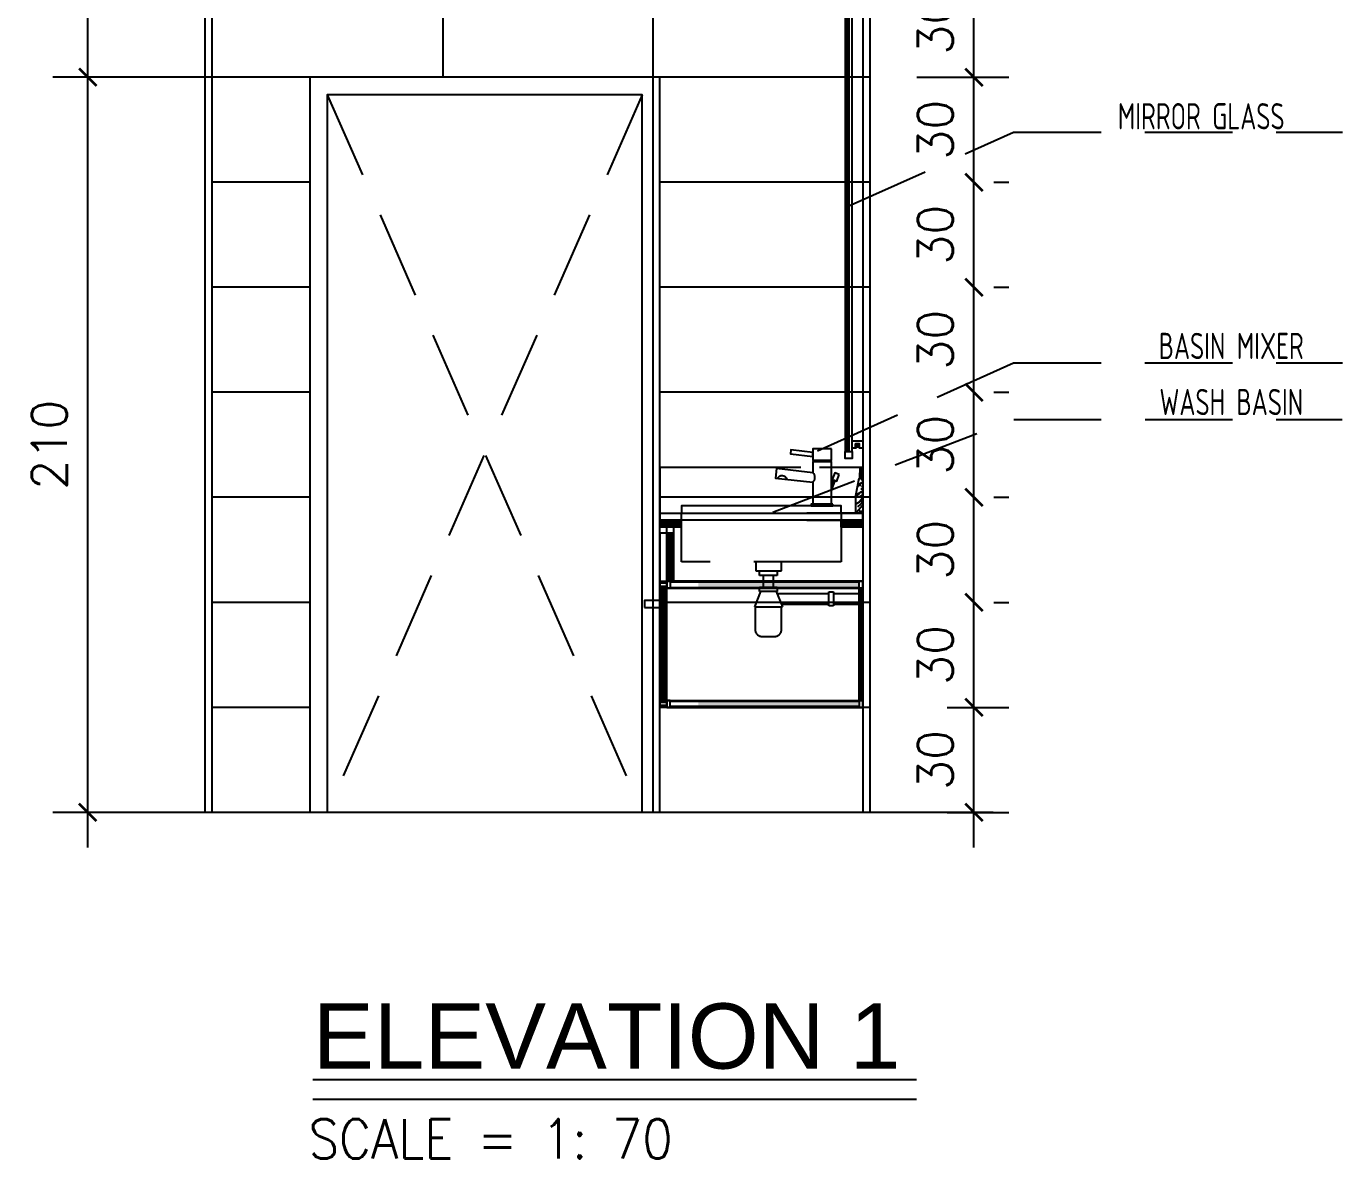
# Model space of a CAD drawing. Header units: centimetres. Extents: x -1797 to 2001, y -8788 to 1856.
# Drawn here: x 406.4 to 782.4, y 1356.6 to 1680 of the extents above; entities that cross this region are included whole.
import ezdxf

# ---------------------------------------------------------------- set-up
doc = ezdxf.new("R2010")
doc.units = ezdxf.units.CM
doc.header["$LTSCALE"] = 100
doc.header["$MEASUREMENT"] = 0
doc.header["$PDMODE"] = 35
doc.linetypes.add('HIDDEN', pattern=[0.375, 0.25, -0.125])
for name, color, linetype in [('DIM', 1, 'Continuous'), ('DOOR', 1, 'Continuous'), ('HATCH', 8, 'Continuous'), ('HIDDEN -03', 8, 'HIDDEN'), ('ID_Flooring_02', 127, 'Continuous'), ('ID_Furniture-Fixed_01', 141, 'Continuous'), ('ID_Furniture-Lighting', 33, 'Continuous'), ('IDT-13Light-Detail', 136, 'Continuous'), ('TEXT', 3, 'Continuous'), ('Text-1', 3, 'Continuous'), ('WALL-01', 7, 'Continuous'), ('WALL-03', 2, 'Continuous'), ('WALL-04', 1, 'Continuous')]:
    doc.layers.add(name, color=color, linetype=linetype)
doc.styles.add('ART', font='arial.ttf')
doc.styles.add('HB25Small', font='ARCHSTYL.SHX', dxfattribs={"width": 0.8, "height": 2.5})
doc.styles.add('ISO', font='isocp2.shx', dxfattribs={"width": 0.8})
doc.styles.add('ROMANS', font='romans')
doc.dimstyles.new('AS-17-100', dxfattribs={"dimtxt": 10, "dimasz": 5, "dimexe": 10, "dimexo": 10, "dimgap": 6, "dimtad": 1, "dimtoh": 1, "dimdec": 0, "dimdsep": 46, "dimtxsty": 'ROMANS', "dimblk1": 'ARCHTICK', "dimblk2": 'ARCHTICK', "dimsah": 1, "dimcen": 25, "dimdle": 10, "dimclrd": 1, "dimclre": 1, "dimclrt": 2, "dimadec": 0, "dimazin": 0, "dimtfac": 1, "dimtdec": 0, "dimtofl": 0, "dimtmove": 2, "dimatfit": 3, "dimldrblk": 'ARCHTICK', "dimfxl": 1, "dimtolj": 1, "dimtzin": 0, "dimarcsym": 0})
doc.dimstyles.new('DIM DET', dxfattribs={"dimtxt": 0.05, "dimasz": 0.025, "dimexe": 0.025, "dimexo": 0.025, "dimgap": 0.025, "dimtad": 1, "dimzin": 0, "dimdsep": 46, "dimtxsty": 'ISO', "dimblk": 'ARCHTICK', "dimcen": 0.1, "dimdle": 0.025, "dimclrd": 15, "dimclre": 15, "dimclrt": 2, "dimadec": 0, "dimazin": 0, "dimtfac": 1, "dimtmove": 2, "dimatfit": 0, "dimldrblk": 'ARCHTICK', "dimfxl": 0.17, "dimtzin": 1, "dimarcsym": 0})
pattern_1 = [(225, (535.2201, 3509.6976), (-2.0000001, 4e-16), [0.5656854, -2.2627417]), (225, (535.2202, 3508.0977), (-2.0000001, 4e-16), [0.2636773, -2.5647498]), (225, (536.4956, 3509.3731), (-4e-16, -2.0000001), [0.1067156, -2.7217115]), (225, (535.0337, 3509.9112), (-4e-16, -2.0000001), [0.760978, -2.0674492]), (225, (536.4202, 3509.2977), (-2.0000001, 4e-16), [1.6970562, -1.1313709]), (225, (536.4956, 3508.9731), (-2.0000001, 4e-16), [1.5017636, -1.3266635]), (225, (534.8202, 3509.2977), (-4e-16, -2.0000001), [0.4589699, -2.3694573]), (225, (535.4337, 3509.9112), (-2.0000001, 4e-16), [0.3020082, -2.526419]), (180, (535.2202, 3509.6977), (-2e-16, -2), [0.72454, -1.27546]), (180, (535.2202, 3509.6977), (-2e-16, -2), [0, -2]), (180, (536.4956, 3509.6977), (-2e-16, -2), [1.27546, -0.72454]), (180, (535.2202, 3508.0977), (-2e-16, -2), [0.72454, -1.27546]), (180, (535.2202, 3508.0977), (-2e-16, -2), [0, -2]), (180, (536.4956, 3508.0977), (-2e-16, -2), [1.27546, -0.72454]), (180, (535.2202, 3508.4977), (-2e-16, -2), [0.72454, -1.27546]), (180, (535.2202, 3508.4977), (-2e-16, -2), [0, -2]), (180, (536.4956, 3508.4977), (-2e-16, -2), [1.27546, -0.72454]), (180, (535.2202, 3508.8977), (-2e-16, -2), [0.72454, -1.27546]), (180, (535.2202, 3508.8977), (-2e-16, -2), [0, -2]), (180, (536.4956, 3508.8977), (-2e-16, -2), [1.27546, -0.72454]), (180, (535.2202, 3509.2977), (-2e-16, -2), [0.72454, -1.27546]), (180, (535.2202, 3509.2977), (-2e-16, -2), [0, -2]), (180, (536.4956, 3509.2977), (-2e-16, -2), [1.27546, -0.72454])]

# ---------------------------------------------------------------- blocks, each defined once
blk = doc.blocks.new('_ARCHTICK')
at = {"color": 0, "linetype": 'ByBlock', "const_width": 0.15}
blk.add_lwpolyline([(-0.5, -0.5), (0.5, 0.5)], dxfattribs=at)
blk = doc.blocks.new('*D471')
at = {"layer": 'Defpoints', "color": 0, "transparency": 16777216}
for p in [(659.42, 1485.5), (677.1, 1485.5), (659.42, 1455.5)]:
    blk.add_point(p, dxfattribs=at)
at = {"layer": 'DIM', "color": 1, "lineweight": -2, "transparency": 16777216}
for p, q in [((677.1, 1445.5), (677.1, 1495.5)), ((669.42, 1485.5), (687.1, 1485.5)), ((669.42, 1455.5), (687.1, 1455.5))]:
    blk.add_line(p, q, dxfattribs=at)
at = {"layer": 'DIM', "color": 1, "lineweight": -2, "transparency": 16777216, "xscale": 5, "yscale": 5, "zscale": 5}
for p, rotation in [((677.1, 1485.5), 90), ((677.1, 1455.5), 270)]:
    blk.add_blockref('_ARCHTICK', p, dxfattribs=dict(at, rotation=rotation))
at = {"layer": 'DIM', "color": 2, "transparency": 16777216, "insert": (666.1, 1470.5), "char_height": 10, "attachment_point": 5, "rotation": 90, "style": 'ROMANS'}
blk.add_mtext('\\A1;30', dxfattribs=at)
blk = doc.blocks.new('*D472')
at = {"layer": 'Defpoints', "color": 0, "transparency": 16777216}
for p in [(672.74, 1515.5), (677.1, 1515.5), (659.42, 1485.5)]:
    blk.add_point(p, dxfattribs=at)
at = {"layer": 'DIM', "color": 1, "lineweight": -2, "transparency": 16777216}
for p, q in [((677.1, 1475.5), (677.1, 1525.5)), ((682.74, 1515.5), (687.1, 1515.5)), ((669.42, 1485.5), (687.1, 1485.5))]:
    blk.add_line(p, q, dxfattribs=at)
at = {"layer": 'DIM', "color": 1, "lineweight": -2, "transparency": 16777216, "xscale": 5, "yscale": 5, "zscale": 5}
for p, rotation in [((677.1, 1515.5), 90), ((677.1, 1485.5), 270)]:
    blk.add_blockref('_ARCHTICK', p, dxfattribs=dict(at, rotation=rotation))
at = {"layer": 'DIM', "color": 2, "transparency": 16777216, "insert": (666.1, 1500.5), "char_height": 10, "attachment_point": 5, "rotation": 90, "style": 'ROMANS'}
blk.add_mtext('\\A1;30', dxfattribs=at)
blk = doc.blocks.new('*D473')
at = {"layer": 'Defpoints', "color": 0, "transparency": 16777216}
for p in [(672.74, 1545.5), (677.1, 1545.5), (672.74, 1515.5)]:
    blk.add_point(p, dxfattribs=at)
at = {"layer": 'DIM', "color": 1, "lineweight": -2, "transparency": 16777216}
for p, q in [((677.1, 1505.5), (677.1, 1555.5)), ((682.74, 1545.5), (687.1, 1545.5)), ((682.74, 1515.5), (687.1, 1515.5))]:
    blk.add_line(p, q, dxfattribs=at)
at = {"layer": 'DIM', "color": 1, "lineweight": -2, "transparency": 16777216, "xscale": 5, "yscale": 5, "zscale": 5}
for p, rotation in [((677.1, 1545.5), 90), ((677.1, 1515.5), 270)]:
    blk.add_blockref('_ARCHTICK', p, dxfattribs=dict(at, rotation=rotation))
at = {"layer": 'DIM', "color": 2, "transparency": 16777216, "insert": (666.1, 1530.5), "char_height": 10, "attachment_point": 5, "rotation": 90, "style": 'ROMANS'}
blk.add_mtext('\\A1;30', dxfattribs=at)
blk = doc.blocks.new('*D474')
at = {"layer": 'Defpoints', "color": 0, "transparency": 16777216}
for p in [(672.74, 1575.5), (677.1, 1575.5), (672.74, 1545.5)]:
    blk.add_point(p, dxfattribs=at)
at = {"layer": 'DIM', "color": 1, "lineweight": -2, "transparency": 16777216}
for p, q in [((677.1, 1535.5), (677.1, 1585.5)), ((682.74, 1575.5), (687.1, 1575.5)), ((682.74, 1545.5), (687.1, 1545.5))]:
    blk.add_line(p, q, dxfattribs=at)
at = {"layer": 'DIM', "color": 1, "lineweight": -2, "transparency": 16777216, "xscale": 5, "yscale": 5, "zscale": 5}
for p, rotation in [((677.1, 1575.5), 90), ((677.1, 1545.5), 270)]:
    blk.add_blockref('_ARCHTICK', p, dxfattribs=dict(at, rotation=rotation))
at = {"layer": 'DIM', "color": 2, "transparency": 16777216, "insert": (666.1, 1560.5), "char_height": 10, "attachment_point": 5, "rotation": 90, "style": 'ROMANS'}
blk.add_mtext('\\A1;30', dxfattribs=at)
blk = doc.blocks.new('*D475')
at = {"layer": 'Defpoints', "color": 0, "transparency": 16777216}
for p in [(672.74, 1605.5), (677.1, 1605.5), (672.74, 1575.5)]:
    blk.add_point(p, dxfattribs=at)
at = {"layer": 'DIM', "color": 1, "lineweight": -2, "transparency": 16777216}
for p, q in [((677.1, 1565.5), (677.1, 1615.5)), ((682.74, 1605.5), (687.1, 1605.5)), ((682.74, 1575.5), (687.1, 1575.5))]:
    blk.add_line(p, q, dxfattribs=at)
at = {"layer": 'DIM', "color": 1, "lineweight": -2, "transparency": 16777216, "xscale": 5, "yscale": 5, "zscale": 5}
for p, rotation in [((677.1, 1605.5), 90), ((677.1, 1575.5), 270)]:
    blk.add_blockref('_ARCHTICK', p, dxfattribs=dict(at, rotation=rotation))
at = {"layer": 'DIM', "color": 2, "transparency": 16777216, "insert": (666.1, 1590.5), "char_height": 10, "attachment_point": 5, "rotation": 90, "style": 'ROMANS'}
blk.add_mtext('\\A1;30', dxfattribs=at)
blk = doc.blocks.new('*D476')
at = {"layer": 'Defpoints', "color": 0, "transparency": 16777216}
for p in [(672.74, 1635.5), (677.1, 1635.5), (672.74, 1605.5)]:
    blk.add_point(p, dxfattribs=at)
at = {"layer": 'DIM', "color": 1, "lineweight": -2, "transparency": 16777216}
for p, q in [((677.1, 1595.5), (677.1, 1645.5)), ((682.74, 1635.5), (687.1, 1635.5)), ((682.74, 1605.5), (687.1, 1605.5))]:
    blk.add_line(p, q, dxfattribs=at)
at = {"layer": 'DIM', "color": 1, "lineweight": -2, "transparency": 16777216, "xscale": 5, "yscale": 5, "zscale": 5}
for p, rotation in [((677.1, 1635.5), 90), ((677.1, 1605.5), 270)]:
    blk.add_blockref('_ARCHTICK', p, dxfattribs=dict(at, rotation=rotation))
at = {"layer": 'DIM', "color": 2, "transparency": 16777216, "insert": (666.1, 1620.5), "char_height": 10, "attachment_point": 5, "rotation": 90, "style": 'ROMANS'}
blk.add_mtext('\\A1;30', dxfattribs=at)
blk = doc.blocks.new('*D477')
at = {"layer": 'Defpoints', "color": 0, "transparency": 16777216}
for p in [(650.75, 1665.5), (677.1, 1665.5), (672.74, 1635.5)]:
    blk.add_point(p, dxfattribs=at)
at = {"layer": 'DIM', "color": 1, "lineweight": -2, "transparency": 16777216}
for p, q in [((677.1, 1625.5), (677.1, 1675.5)), ((660.75, 1665.5), (687.1, 1665.5)), ((682.74, 1635.5), (687.1, 1635.5))]:
    blk.add_line(p, q, dxfattribs=at)
at = {"layer": 'DIM', "color": 1, "lineweight": -2, "transparency": 16777216, "xscale": 5, "yscale": 5, "zscale": 5}
for p, rotation in [((677.1, 1665.5), 90), ((677.1, 1635.5), 270)]:
    blk.add_blockref('_ARCHTICK', p, dxfattribs=dict(at, rotation=rotation))
at = {"layer": 'DIM', "color": 2, "transparency": 16777216, "insert": (666.1, 1650.5), "char_height": 10, "attachment_point": 5, "rotation": 90, "style": 'ROMANS'}
blk.add_mtext('\\A1;30', dxfattribs=at)
blk = doc.blocks.new('*D478')
at = {"layer": 'Defpoints', "color": 0, "transparency": 16777216}
for p in [(650.75, 1695.5), (677.1, 1695.5), (650.75, 1665.5)]:
    blk.add_point(p, dxfattribs=at)
at = {"layer": 'DIM', "color": 1, "lineweight": -2, "transparency": 16777216}
for p, q in [((677.1, 1655.5), (677.1, 1705.5)), ((660.75, 1695.5), (687.1, 1695.5)), ((660.75, 1665.5), (687.1, 1665.5))]:
    blk.add_line(p, q, dxfattribs=at)
at = {"layer": 'DIM', "color": 1, "lineweight": -2, "transparency": 16777216, "xscale": 5, "yscale": 5, "zscale": 5}
for p, rotation in [((677.1, 1695.5), 90), ((677.1, 1665.5), 270)]:
    blk.add_blockref('_ARCHTICK', p, dxfattribs=dict(at, rotation=rotation))
at = {"layer": 'DIM', "color": 2, "transparency": 16777216, "insert": (666.1, 1680.5), "char_height": 10, "attachment_point": 5, "rotation": 90, "style": 'ROMANS'}
blk.add_mtext('\\A1;30', dxfattribs=at)
blk = doc.blocks.new('*D483')
at = {"layer": 'Defpoints', "color": 0, "transparency": 16777216}
for p in [(423.93, 1665.5), (467.31, 1665.5, 0), (457.34, 1455.5)]:
    blk.add_point(p, dxfattribs=at)
at = {"layer": 'DIM', "color": 1, "lineweight": -2, "transparency": 16777216}
for p, q in [((423.93, 1445.5), (423.93, 1675.5)), ((457.31, 1665.5), (413.93, 1665.5)), ((447.34, 1455.5), (413.93, 1455.5))]:
    blk.add_line(p, q, dxfattribs=at)
at = {"layer": 'DIM', "color": 1, "lineweight": -2, "transparency": 16777216, "xscale": 5, "yscale": 5, "zscale": 5}
for p, rotation in [((423.93, 1665.5), 90), ((423.93, 1455.5), 270)]:
    blk.add_blockref('_ARCHTICK', p, dxfattribs=dict(at, rotation=rotation))
at = {"layer": 'DIM', "color": 2, "transparency": 16777216, "insert": (412.93, 1560.5), "char_height": 10, "attachment_point": 5, "rotation": 90, "style": 'ROMANS'}
blk.add_mtext('\\A1;210', dxfattribs=at)
blk = doc.blocks.new('*D484')
at = {"layer": 'Defpoints', "color": 0, "transparency": 16777216}
for p in [(423.93, 1765.5), (457.34, 1765.5), (467.31, 1665.5, 0)]:
    blk.add_point(p, dxfattribs=at)
at = {"layer": 'DIM', "color": 1, "lineweight": -2, "transparency": 16777216}
for p, q in [((423.93, 1655.5), (423.93, 1775.5)), ((447.34, 1765.5), (413.93, 1765.5)), ((457.31, 1665.5), (413.93, 1665.5))]:
    blk.add_line(p, q, dxfattribs=at)
at = {"layer": 'DIM', "color": 1, "lineweight": -2, "transparency": 16777216, "xscale": 5, "yscale": 5, "zscale": 5}
for p, rotation in [((423.93, 1765.5), 90), ((423.93, 1665.5), 270)]:
    blk.add_blockref('_ARCHTICK', p, dxfattribs=dict(at, rotation=rotation))
at = {"layer": 'DIM', "color": 2, "transparency": 16777216, "insert": (412.93, 1715.5), "char_height": 10, "attachment_point": 5, "rotation": 90, "style": 'ROMANS'}
blk.add_mtext('\\A1;100', dxfattribs=at)
blk = doc.blocks.new('wbmiser2')
at = {"layer": 'ID_Furniture-Fixed_01'}
blk.add_line((-26.7, 43), (-26.7, 56.3), dxfattribs=at)
for points in [[(-26.7, 162.7), (26.7, 162.7), (26.7, 130.3), (-26.7, 130.3)], [(-49.1, 89.1), (-36.3, 94), (-29.1, 74.9), (-41.9, 70)], [(-37.5, 71.7), (-33.1, 73.3), (-26.7, 56.3), (-26.7, 43)], [(-30.6, 4.7), (30.6, 4.7), (30.6, 0), (-30.6, 0)]]:
    blk.add_lwpolyline(points, close=True, dxfattribs=at)
for points in [[(26.7, 151.6), (89, 159.5), (90.4, 148.4), (26.7, 140.4), (26.7, 151.6)], [(26.7, 67), (26.7, 4.7), (-26.7, 4.7), (-26.7, 125.8), (26.7, 125.8), (26.7, 94.2)]]:
    blk.add_lwpolyline(points, dxfattribs=at)
blk.add_lwpolyline([(26.3, 94.1), (130.1, 105.9), (133.2, 79.1), (26.7, 67, -0.47159), (26.3, 94.1, -0.531438)], format="xyb", dxfattribs=at)
blk.add_arc((114.4, 72.5), 13.8, 25.2569, 165.5209, dxfattribs=at)
blk = doc.blocks.new('mirror')
at = {"layer": 'ID_Furniture-Lighting'}
for p, q in [((1310.5, 526.15), (1311.3, 526.15)), ((1310.5, 525.95), (1311.3, 525.95)), ((1310.5, 352.75), (1311.3, 352.75)), ((1310.5, 352.55), (1311.3, 352.55))]:
    blk.add_line(p, q, dxfattribs=at)
for points in [[(1310.5, 526.35), (1310.3, 526.35), (1310.3, 525.15), (1311.5, 525.15), (1311.5, 526.35), (1311.3, 526.35), (1311.3, 525.35), (1310.5, 525.35)], [(1310.5, 352.35), (1310.3, 352.35), (1310.3, 353.55), (1311.5, 353.55), (1311.5, 352.35), (1311.3, 352.35), (1311.3, 353.35), (1310.5, 353.35)]]:
    blk.add_lwpolyline(points, close=True, dxfattribs=at)
at = {"layer": 'WALL-04'}
for p, q in [((1312.4, 527.35), (1312.4, 351.35)), ((1313.4, 351.35), (1313.4, 527.35)), ((1313.9, 351.35), (1313.9, 527.35)), ((1314.4, 351.35), (1314.4, 527.35)), ((1310.3, 526.35), (1309.4, 526.35)), ((1312.4, 524.35), (1309.4, 524.35)), ((1310.3, 526.35), (1310.3, 525.15)), ((1311.5, 525.15), (1310.3, 525.15)), ((1312.4, 526.35), (1311.5, 526.35)), ((1311.5, 526.35), (1311.5, 525.15)), ((1312.4, 354.35), (1309.4, 354.35)), ((1311.5, 353.55), (1310.3, 353.55)), ((1310.3, 352.35), (1310.3, 353.55)), ((1311.5, 352.35), (1311.5, 353.55)), ((1310.3, 352.35), (1309.4, 352.35)), ((1312.4, 352.35), (1311.5, 352.35))]:
    blk.add_line(p, q, dxfattribs=at)
for points in [[(1312.4, 527.35), (1312.4, 529.35), (1314.4, 529.35), (1314.4, 527.35)], [(1312.4, 351.35), (1312.4, 349.35), (1314.4, 349.35), (1314.4, 351.35)]]:
    blk.add_lwpolyline(points, close=True, dxfattribs=at)

msp = doc.modelspace()

# ---------------------------------------------------------------- hatches: boundary and pattern name
at = {"layer": 'HATCH'}
h = msp.add_hatch(dxfattribs=at)
h.set_pattern_fill('ANSI36', color=256, scale=2.5, angle=180, style=0)
h.set_pattern_definition([(225, (537.4956, 3442.88834), (-0.16572815, -0.60766989), [0.78125, -0.15625, 0, -0.15625])])
h.paths.add_polyline_path([(644.54, 1554), (645.34, 1554), (645.34, 1551), (644.54, 1551)])
h = msp.add_hatch(dxfattribs=at)
h.set_pattern_fill('MARBLE', color=256, scale=0.01, angle=225, style=0)
h.set_pattern_definition([(229.81202, (538.4591, 3471.4249), (-0.6774933, -2.9224994), [2.5, -3.928456]), (209.80834, (536.8459, 3469.515), (-0.6774923, -2.9224997), [2, -2]), (256.94824, (535.1105, 3468.5208), (2.7932797, -0.9340994), [1.5, -1.5]), (256.94824, (535.535, 3468.764), (2.7932797, -0.9340994), [0.3, -2.7]), (222.16191, (538.9381, 3470.4602), (-0.6774934, -2.9224994), [3.5, -6.7786]), (222.16191, (535.4673, 3468.4718), (-0.6774934, -2.9224994), [3.5, -6.7786]), (262.5, (537.4956, 3472.3883), (1.1339659, -1.2199491), [0, -3.26, 0, -3.35, 0, -3.3125]), (232.5, (537.4956, 3472.3883), (0.067688, -2.0201665), [0, -1.91, 0, -3.185, 0, -1.2625]), (192.5, (538.2911, 3473.1838), (-1.9670908, -1.8076038), [0, -1.25, 0, -3.9, 0, -5.175]), (182.5, (538.6376, 3473.5303), (-1.70795, -2.415799), [0, -1.625, 0, -2.59, 0, -3.675])])
h.paths.add_polyline_path([(643.34, 1546), (644.34, 1551), (645.34, 1551), (645.34, 1541), (643.34, 1541)])
h = msp.add_hatch(dxfattribs=at)
h.set_pattern_fill('PLYWOOD', color=256, scale=0.1, angle=180, style=0)
h.set_pattern_definition([(225, (572.082, 3458.3976), (-2.0000001, 4e-16), [0.5656854, -2.2627417]), (225, (572.0821, 3456.7977), (-2.0000001, 4e-16), [0.2636773, -2.5647498]), (225, (573.3575, 3458.0731), (-4e-16, -2.0000001), [0.1067156, -2.7217115]), (225, (571.8956, 3458.6112), (-4e-16, -2.0000001), [0.760978, -2.0674492]), (225, (573.2821, 3457.9977), (-2.0000001, 4e-16), [1.6970562, -1.131371]), (225, (573.3575, 3457.6731), (-2.0000001, 4e-16), [1.5017636, -1.3266635]), (225, (571.6821, 3457.9977), (-4e-16, -2.0000001), [0.4589699, -2.3694573]), (225, (572.2956, 3458.6112), (-2.0000001, 4e-16), [0.3020082, -2.526419]), (180, (572.082, 3458.3977), (-2e-16, -2), [0.72454, -1.27546]), (180, (572.082, 3458.3977), (-2e-16, -2), [0, -2]), (180, (573.3575, 3458.3977), (-2e-16, -2), [1.27546, -0.72454]), (180, (572.082, 3456.7977), (-2e-16, -2), [0.72454, -1.27546]), (180, (572.082, 3456.7977), (-2e-16, -2), [0, -2]), (180, (573.3575, 3456.7977), (-2e-16, -2), [1.27546, -0.72454]), (180, (572.082, 3457.1977), (-2e-16, -2), [0.72454, -1.27546]), (180, (572.082, 3457.1977), (-2e-16, -2), [0, -2]), (180, (573.3575, 3457.1977), (-2e-16, -2), [1.27546, -0.72454]), (180, (572.082, 3457.5977), (-2e-16, -2), [0.72454, -1.27546]), (180, (572.082, 3457.5977), (-2e-16, -2), [0, -2]), (180, (573.3575, 3457.5977), (-2e-16, -2), [1.27546, -0.72454]), (180, (572.082, 3457.9977), (-2e-16, -2), [0.72454, -1.27546]), (180, (572.082, 3457.9977), (-2e-16, -2), [0, -2]), (180, (573.3575, 3457.9977), (-2e-16, -2), [1.27546, -0.72454])])
h.paths.add_polyline_path([(587.34, 1539), (587.34, 1537), (593.47, 1537), (593.47, 1539)])
h = msp.add_hatch(dxfattribs=at)
h.set_pattern_fill('PLYWOOD', color=256, scale=0.1, angle=180, style=0)
h.set_pattern_definition([(225, (536.2201, 3458.3976), (-2.0000001, 4e-16), [0.5656854, -2.2627417]), (225, (536.2202, 3456.7977), (-2.0000001, 4e-16), [0.2636773, -2.5647498]), (225, (537.4956, 3458.0731), (-4e-16, -2.0000001), [0.1067156, -2.7217115]), (225, (536.0337, 3458.6112), (-4e-16, -2.0000001), [0.760978, -2.0674492]), (225, (537.4202, 3457.9977), (-2.0000001, 4e-16), [1.6970562, -1.131371]), (225, (537.4956, 3457.6731), (-2.0000001, 4e-16), [1.5017636, -1.3266635]), (225, (535.8202, 3457.9977), (-4e-16, -2.0000001), [0.4589699, -2.3694573]), (225, (536.4337, 3458.6112), (-2.0000001, 4e-16), [0.3020082, -2.526419]), (180, (536.2202, 3458.3977), (-2e-16, -2), [0.72454, -1.27546]), (180, (536.2202, 3458.3977), (-2e-16, -2), [0, -2]), (180, (537.4956, 3458.3977), (-2e-16, -2), [1.27546, -0.72454]), (180, (536.2202, 3456.7977), (-2e-16, -2), [0.72454, -1.27546]), (180, (536.2202, 3456.7977), (-2e-16, -2), [0, -2]), (180, (537.4956, 3456.7977), (-2e-16, -2), [1.27546, -0.72454]), (180, (536.2202, 3457.1977), (-2e-16, -2), [0.72454, -1.27546]), (180, (536.2202, 3457.1977), (-2e-16, -2), [0, -2]), (180, (537.4956, 3457.1977), (-2e-16, -2), [1.27546, -0.72454]), (180, (536.2202, 3457.5977), (-2e-16, -2), [0.72454, -1.27546]), (180, (536.2202, 3457.5977), (-2e-16, -2), [0, -2]), (180, (537.4956, 3457.5977), (-2e-16, -2), [1.27546, -0.72454]), (180, (536.2202, 3457.9977), (-2e-16, -2), [0.72454, -1.27546]), (180, (536.2202, 3457.9977), (-2e-16, -2), [0, -2]), (180, (537.4956, 3457.9977), (-2e-16, -2), [1.27546, -0.72454])])
h.paths.add_polyline_path([(639.2, 1539), (639.2, 1537), (645.34, 1537), (645.34, 1539)])
h = msp.add_hatch(dxfattribs=at)
h.set_pattern_fill('PLYWOOD', color=256, scale=0.1, angle=270, style=0)
h.set_pattern_definition([(315, (511.9863, 3471.1129), (-5e-16, -2.0000001), [0.5656854, -2.2627417]), (315, (513.5863, 3471.1129), (-5e-16, -2.0000001), [0.2636773, -2.5647498]), (315, (512.3108, 3472.3883), (2.0000001, -5e-16), [0.1067156, -2.7217115]), (315, (511.7727, 3470.9264), (2.0000001, -5e-16), [0.760978, -2.0674492]), (315, (512.3863, 3472.3129), (-5e-16, -2.0000001), [1.6970562, -1.131371]), (315, (512.7108, 3472.3883), (-5e-16, -2.0000001), [1.5017636, -1.3266635]), (315, (512.3863, 3470.7129), (2.0000001, -5e-16), [0.4589699, -2.3694573]), (315, (511.7727, 3471.3264), (-5e-16, -2.0000001), [0.3020082, -2.526419]), (270, (511.9863, 3471.1129), (2, -4e-16), [0.72454, -1.27546]), (270, (511.9863, 3471.1129), (2, -4e-16), [0, -2]), (270, (511.9863, 3472.3883), (2, -4e-16), [1.27546, -0.72454]), (270, (513.5863, 3471.1129), (2, -4e-16), [0.72454, -1.27546]), (270, (513.5863, 3471.1129), (2, -4e-16), [0, -2]), (270, (513.5863, 3472.3883), (2, -4e-16), [1.27546, -0.72454]), (270, (513.1863, 3471.1129), (2, -4e-16), [0.72454, -1.27546]), (270, (513.1863, 3471.1129), (2, -4e-16), [0, -2]), (270, (513.1863, 3472.3883), (2, -4e-16), [1.27546, -0.72454]), (270, (512.7863, 3471.1129), (2, -4e-16), [0.72454, -1.27546]), (270, (512.7863, 3471.1129), (2, -4e-16), [0, -2]), (270, (512.7863, 3472.3883), (2, -4e-16), [1.27546, -0.72454]), (270, (512.3863, 3471.1129), (2, -4e-16), [0.72454, -1.27546]), (270, (512.3863, 3471.1129), (2, -4e-16), [0, -2]), (270, (512.3863, 3472.3883), (2, -4e-16), [1.27546, -0.72454])])
h.paths.add_polyline_path([(589.34, 1535.25), (591.34, 1535.25), (591.34, 1521.5), (589.34, 1521.5)])
h = msp.add_hatch(dxfattribs=at)
h.set_pattern_fill('PLYWOOD', color=256, scale=0.1, angle=270, style=0)
h.set_pattern_definition([(315, (537.9863, 3536.6129), (-5e-16, -2.0000001), [0.5656854, -2.2627417]), (315, (539.5863, 3536.6129), (-5e-16, -2.0000001), [0.2636773, -2.5647498]), (315, (538.3108, 3537.8883), (2.0000001, -5e-16), [0.1067156, -2.7217115]), (315, (537.7727, 3536.4264), (2.0000001, -5e-16), [0.760978, -2.0674492]), (315, (538.3863, 3537.8129), (-5e-16, -2.0000001), [1.6970562, -1.1313709]), (315, (538.7108, 3537.8883), (-5e-16, -2.0000001), [1.5017636, -1.3266635]), (315, (538.3863, 3536.2129), (2.0000001, -5e-16), [0.4589699, -2.3694573]), (315, (537.7727, 3536.8264), (-5e-16, -2.0000001), [0.3020082, -2.526419]), (270, (537.9863, 3536.6129), (2, -4e-16), [0.72454, -1.27546]), (270, (537.9863, 3536.6129), (2, -4e-16), [0, -2]), (270, (537.9863, 3537.8883), (2, -4e-16), [1.27546, -0.72454]), (270, (539.5863, 3536.6129), (2, -4e-16), [0.72454, -1.27546]), (270, (539.5863, 3536.6129), (2, -4e-16), [0, -2]), (270, (539.5863, 3537.8883), (2, -4e-16), [1.27546, -0.72454]), (270, (539.1863, 3536.6129), (2, -4e-16), [0.72454, -1.27546]), (270, (539.1863, 3536.6129), (2, -4e-16), [0, -2]), (270, (539.1863, 3537.8883), (2, -4e-16), [1.27546, -0.72454]), (270, (538.7863, 3536.6129), (2, -4e-16), [0.72454, -1.27546]), (270, (538.7863, 3536.6129), (2, -4e-16), [0, -2]), (270, (538.7863, 3537.8883), (2, -4e-16), [1.27546, -0.72454]), (270, (538.3863, 3536.6129), (2, -4e-16), [0.72454, -1.27546]), (270, (538.3863, 3536.6129), (2, -4e-16), [0, -2]), (270, (538.3863, 3537.8883), (2, -4e-16), [1.27546, -0.72454])])
h.paths.add_polyline_path([(587.54, 1520), (589.14, 1520), (589.14, 1487), (587.54, 1487)])
h = msp.add_hatch(dxfattribs=at)
h.set_pattern_fill('PLYWOOD', color=256, scale=0.1, angle=180, style=0)
h.set_pattern_definition(pattern_1)
h.paths.add_polyline_path([(598.34, 1519.7), (598.34, 1521.3), (644.34, 1521.3), (644.34, 1519.7)])
h = msp.add_hatch(dxfattribs=at)
h.set_pattern_fill('PLYWOOD', color=256, scale=0.1, angle=270, style=0)
h.set_pattern_definition([(315, (535.9863, 3536.6129), (-5e-16, -2.0000001), [0.5656854, -2.2627417]), (315, (537.5863, 3536.6129), (-5e-16, -2.0000001), [0.2636773, -2.5647498]), (315, (536.3108, 3537.8883), (2.0000001, -5e-16), [0.1067156, -2.7217115]), (315, (535.7727, 3536.4264), (2.0000001, -5e-16), [0.760978, -2.0674492]), (315, (536.3863, 3537.8129), (-5e-16, -2.0000001), [1.6970562, -1.1313709]), (315, (536.7108, 3537.8883), (-5e-16, -2.0000001), [1.5017636, -1.3266635]), (315, (536.3863, 3536.2129), (2.0000001, -5e-16), [0.4589699, -2.3694573]), (315, (535.7727, 3536.8264), (-5e-16, -2.0000001), [0.3020082, -2.526419]), (270, (535.9863, 3536.6129), (2, -4e-16), [0.72454, -1.27546]), (270, (535.9863, 3536.6129), (2, -4e-16), [0, -2]), (270, (535.9863, 3537.8883), (2, -4e-16), [1.27546, -0.72454]), (270, (537.5863, 3536.6129), (2, -4e-16), [0.72454, -1.27546]), (270, (537.5863, 3536.6129), (2, -4e-16), [0, -2]), (270, (537.5863, 3537.8883), (2, -4e-16), [1.27546, -0.72454]), (270, (537.1863, 3536.6129), (2, -4e-16), [0.72454, -1.27546]), (270, (537.1863, 3536.6129), (2, -4e-16), [0, -2]), (270, (537.1863, 3537.8883), (2, -4e-16), [1.27546, -0.72454]), (270, (536.7863, 3536.6129), (2, -4e-16), [0.72454, -1.27546]), (270, (536.7863, 3536.6129), (2, -4e-16), [0, -2]), (270, (536.7863, 3537.8883), (2, -4e-16), [1.27546, -0.72454]), (270, (536.3863, 3536.6129), (2, -4e-16), [0.72454, -1.27546]), (270, (536.3863, 3536.6129), (2, -4e-16), [0, -2]), (270, (536.3863, 3537.8883), (2, -4e-16), [1.27546, -0.72454])])
h.paths.add_polyline_path([(644.54, 1519.5), (645.34, 1519.5), (645.34, 1487.5), (644.54, 1487.5)])
h = msp.add_hatch(dxfattribs=at)
h.set_pattern_fill('PLYWOOD', color=256, scale=0.1, angle=180, style=0)
h.set_pattern_definition(pattern_1)
h.paths.add_polyline_path([(598.34, 1485.7), (598.34, 1487.3), (644.34, 1487.3), (644.34, 1485.7)])

# ---------------------------------------------------------------- linework, layer by layer
at = {"layer": 'DOOR', "color": 2, "elevation": 0}
msp.add_lwpolyline([(587.34, 1455.5), (587.34, 1665.5), (487.34, 1665.5), (487.34, 1455.5)], dxfattribs=at)
at = {"layer": 'DOOR', "elevation": 0}
msp.add_lwpolyline([(582.33, 1455.5), (582.33, 1660.5), (492.34, 1660.5), (492.34, 1455.5)], dxfattribs=at)
at = {"layer": 'HIDDEN -03'}
for p, q in [((492.34, 1660.5, 0), (582.33, 1455.5, 0)), ((582.33, 1660.5, 0), (492.34, 1455.5, 0)), ((616.86, 1523.19, 0), (616.86, 1519.87, 0)), ((619.86, 1519.87, 0), (619.86, 1523.19, 0)), ((616.11, 1518.58, 0), (614.36, 1514.22, 0)), ((616.86, 1518.58, 0), (616.86, 1518.56, 0)), ((619.86, 1518.56, 0), (619.86, 1518.58, 0)), ((620.61, 1518.58, 0), (622.36, 1514.22, 0)), ((635.66, 1517.97, 0), (620.86, 1517.97, 0)), ((645.34, 1517.97, 0), (636.95, 1517.97, 0)), ((614.36, 1514.22, 0), (622.36, 1514.22, 0)), ((614.56, 1514.22, 0), (614.56, 1507.77, 0)), ((622.06, 1514.97, 0), (635.66, 1514.97, 0)), ((622.16, 1507.77, 0), (622.16, 1514.22, 0)), ((636.95, 1514.97, 0), (645.34, 1514.97, 0)), ((616.36, 1505.77, 0), (620.36, 1505.77, 0))]:
    msp.add_line(p, q, dxfattribs=at)
at = {"layer": 'HIDDEN -03', "elevation": 0}
msp.add_lwpolyline([(639.2, 1541), (639.2, 1527.1), (593.54, 1527.1), (593.54, 1541)], dxfattribs=at)
for points in [[(622.12, 1527.1), (614.8, 1527.1), (614.8, 1524.48), (622.12, 1524.48)], [(615.86, 1524.48), (620.86, 1524.48), (620.86, 1523.19), (615.86, 1523.19)], [(615.86, 1519.87), (620.86, 1519.87), (620.86, 1518.58), (615.86, 1518.58)], [(636.95, 1518.47), (636.95, 1514.47), (635.66, 1514.47), (635.66, 1518.47)]]:
    msp.add_lwpolyline(points, close=True, dxfattribs=at)
at = {"layer": 'HIDDEN -03'}
for centre, start, end in [((616.56, 1507.77, 0), 180, 270), ((620.16, 1507.77, 0), 270, 0)]:
    msp.add_arc(centre, 2, start, end, dxfattribs=at)
at = {"layer": 'ID_Flooring_02'}
for p, q in [((525.34, 1765.5, 0), (525.34, 1665.5, 0)), ((585.34, 1765.5, 0), (585.34, 1455.5, 0)), ((647.34, 1665.5, 0), (457.34, 1665.5, 0)), ((487.34, 1635.5, 0), (459.34, 1635.5, 0)), ((647.34, 1635.5, 0), (587.34, 1635.5, 0)), ((487.34, 1605.5, 0), (459.34, 1605.5, 0)), ((647.34, 1605.5, 0), (587.34, 1605.5, 0)), ((487.34, 1575.5, 0), (459.34, 1575.5, 0)), ((647.34, 1575.5, 0), (587.34, 1575.5, 0)), ((487.34, 1545.5, 0), (459.34, 1545.5, 0)), ((647.34, 1545.5, 0), (587.34, 1545.5, 0)), ((487.34, 1515.5, 0), (459.34, 1515.5, 0)), ((647.34, 1515.5, 0), (587.34, 1515.5, 0)), ((487.34, 1485.5, 0), (459.34, 1485.5, 0)), ((647.34, 1485.5, 0), (587.34, 1485.5, 0))]:
    msp.add_line(p, q, dxfattribs=at)
at = {"layer": 'ID_Furniture-Fixed_01', "color": 8}
for p, q in [((587.34, 1554), (587.34, 1541)), ((627.67, 1554, 0), (587.34, 1554)), ((644.54, 1554, 0), (633, 1554, 0))]:
    msp.add_line(p, q, dxfattribs=at)
at = {"layer": 'ID_Furniture-Fixed_01'}
for p, q in [((587.34, 1541), (587.34, 1537)), ((593.54, 1537), (593.54, 1539)), ((639.2, 1537, 0), (639.2, 1539, 0)), ((593.54, 1537), (587.34, 1537)), ((589.34, 1535.25), (589.34, 1537)), ((591.34, 1535.25), (591.34, 1537)), ((645.34, 1537, 0), (639.2, 1537, 0)), ((589.34, 1521.5), (645.34, 1521.5, 0)), ((589.34, 1519.5), (645.34, 1519.5, 0)), ((589.34, 1487.5), (645.34, 1487.5, 0)), ((589.34, 1485.5), (645.34, 1485.5, 0))]:
    msp.add_line(p, q, dxfattribs=at)
at = {"layer": 'ID_Furniture-Fixed_01', "elevation": 0}
for points in [[(645.34, 1554), (644.54, 1554), (644.54, 1552.5), (645.34, 1552.5)], [(645.34, 1551), (644.54, 1551), (644.54, 1552.5), (645.34, 1552.5)], [(645.34, 1539), (587.34, 1539), (587.34, 1541), (645.34, 1541)], [(589.34, 1535.25), (587.34, 1535.25), (587.34, 1521.5), (589.34, 1521.5)], [(591.34, 1535.25), (589.34, 1535.25), (589.34, 1521.5), (591.34, 1521.5)], [(589.34, 1521), (587.34, 1521), (587.34, 1486), (589.34, 1486)], [(589.34, 1521), (587.34, 1521), (587.34, 1520), (589.34, 1520)], [(589.14, 1520), (587.54, 1520), (587.54, 1487), (589.14, 1487)], [(589.34, 1519.5), (645.34, 1519.5), (645.34, 1521.5), (589.34, 1521.5)], [(590.34, 1519.5), (589.34, 1519.5), (589.34, 1521.5), (590.34, 1521.5)], [(645.34, 1519.5), (644.34, 1519.5), (644.34, 1521.5), (645.34, 1521.5)], [(589.34, 1486), (587.34, 1486), (587.34, 1487), (589.34, 1487)], [(589.34, 1487.5), (645.34, 1487.5), (645.34, 1485.5), (589.34, 1485.5)], [(590.34, 1487.5), (589.34, 1487.5), (589.34, 1485.5), (590.34, 1485.5)], [(645.34, 1487.5), (644.34, 1487.5), (644.34, 1485.5), (645.34, 1485.5)]]:
    msp.add_lwpolyline(points, close=True, dxfattribs=at)
for points in [[(644.34, 1551), (645.34, 1551), (645.34, 1541), (643.34, 1541), (643.34, 1546)], [(643.34, 1541), (643.34, 1546), (644.34, 1551)], [(639.2, 1541), (639.2, 1543.1), (593.54, 1543.1), (593.54, 1541)], [(629.32, 1539), (645.34, 1539), (645.34, 1541), (629.32, 1541)], [(639.2, 1539), (645.34, 1539), (645.34, 1537), (639.2, 1537)], [(644.34, 1521.3), (590.34, 1521.3)], [(590.34, 1519.7), (644.34, 1519.7)], [(644.34, 1487.5), (644.34, 1519.5)], [(644.54, 1487.5), (644.54, 1519.5)], [(590.34, 1487.3), (644.34, 1487.3)], [(644.34, 1485.7), (590.34, 1485.7)]]:
    msp.add_lwpolyline(points, dxfattribs=at)
at = {"layer": 'IDT-13Light-Detail', "elevation": 0}
msp.add_lwpolyline([(582.97, 1514), (587.39, 1514), (587.39, 1516), (582.97, 1516)], close=True, dxfattribs=at)
at = {"layer": 'WALL-01'}
for p, q in [((457.34, 1815.5, 0), (457.34, 1455.5, 0)), ((647.34, 1815.5, 0), (647.34, 1455.5, 0)), ((682.56, 1455.5, 0), (416.05, 1455.5, 0))]:
    msp.add_line(p, q, dxfattribs=at)
at = {"layer": 'WALL-03'}
for p, q in [((660.65, 1379.09, 0), (488.18, 1379.09, 0)), ((660.65, 1373.45, 0), (488.18, 1373.45, 0))]:
    msp.add_line(p, q, dxfattribs=at)
at = {"layer": 'WALL-04'}
for p, q in [((459.34, 1767.5, 0), (459.34, 1455.5, 0)), ((645.34, 1765.5, 0), (645.34, 1455.5, 0))]:
    msp.add_line(p, q, dxfattribs=at)

# ---------------------------------------------------------------- block references
at = {"layer": 'ID_Furniture-Fixed_01', "xscale": -0.1000000000203727, "yscale": 0.1000000000203727, "zscale": 0.1000000000203727}
msp.add_blockref('wbmiser2', (633.7, 1543.1, 0), dxfattribs=at)
at = {"layer": 'WALL-04', "rotation": 180}
msp.add_blockref('mirror', (1954.74, 2085.95, 0), dxfattribs=at)

# ---------------------------------------------------------------- texts
at = {"layer": 'TEXT', "style": 'ART'}
msp.add_text('ELEVATION 1', height=18.6386, dxfattribs=at).set_placement((488.27, 1382.3, 0))
at = {"layer": 'TEXT', "style": 'ROMANS', "width": 0.9}
msp.add_text('SCALE = 1: 70', height=11.286, dxfattribs=at).set_placement((487.01, 1356.58, 0))
at = {"layer": 'Text-1', "color": 3, "style": 'HB25Small', "width": 0.8}
for s, p in [('MIRROR GLASS', (718.2, 1650.61, 40.2)), ('BASIN MIXER', (729.89, 1584.99, 0)), ('WASH BASIN', (730.09, 1568.97, 0))]:
    msp.add_text(s, height=7.5, dxfattribs=at).set_placement(p)

# ---------------------------------------------------------------- dimensions: what is measured, and where the dimension line sits
at = {"layer": 'DIM'}
for base, p1, p2, picture, middle in [((423.93, 1765.5, 0), (467.31, 1665.5, 0), (457.34, 1765.5, 0), '*D484', (412.93, 1715.5, 0)), ((677.1, 1695.5, 0), (650.75, 1665.5, 0), (650.75, 1695.5, 0), '*D478', (666.1, 1680.5, 0)), ((423.93, 1665.5, 0), (457.34, 1455.5, 0), (467.31, 1665.5, 0), '*D483', (412.93, 1560.5, 0)), ((677.1, 1665.5, 0), (672.74, 1635.5, 0), (650.75, 1665.5, 0), '*D477', (666.1, 1650.5, 0)), ((677.1, 1635.5, 0), (672.74, 1605.5, 0), (672.74, 1635.5, 0), '*D476', (666.1, 1620.5, 0)), ((677.1, 1605.5, 0), (672.74, 1575.5, 0), (672.74, 1605.5, 0), '*D475', (666.1, 1590.5, 0)), ((677.1, 1575.5, 0), (672.74, 1545.5, 0), (672.74, 1575.5, 0), '*D474', (666.1, 1560.5, 0)), ((677.1, 1545.5, 0), (672.74, 1515.5, 0), (672.74, 1545.5, 0), '*D473', (666.1, 1530.5, 0)), ((677.1, 1515.5, 0), (659.42, 1485.5, 0), (672.74, 1515.5, 0), '*D472', (666.1, 1500.5, 0)), ((677.1, 1485.5, 0), (659.42, 1455.5, 0), (659.42, 1485.5, 0), '*D471', (666.1, 1470.5, 0))]:
    dim = msp.add_linear_dim(base=base, p1=p1, p2=p2, angle=90, dimstyle='AS-17-100', dxfattribs=at)
    dim.commit()
    dim.dimension.update_dxf_attribs({"geometry": picture, "text_midpoint": middle})

# ---------------------------------------------------------------- leaders
at = {"layer": 'HIDDEN -03'}
for points in [[(640.34, 1628.27, 0), (688.43, 1649.84, 0), (782.44, 1649.84, 0)], [(632.41, 1558.8, 0), (688.43, 1583.92, 0), (782.44, 1583.92, 0)], [(619.63, 1541.27, 0), (688.48, 1567.76, 0), (782.26, 1567.76, 0)]]:
    msp.add_leader(points, dimstyle='DIM DET', override={"dimasz": 0.04, "dimtad": 0, "dimclrd": 251, "dimldrblk": 'Dot', "dimfxl": 0.1}, dxfattribs=at)

doc.saveas('drawing.dxf')
